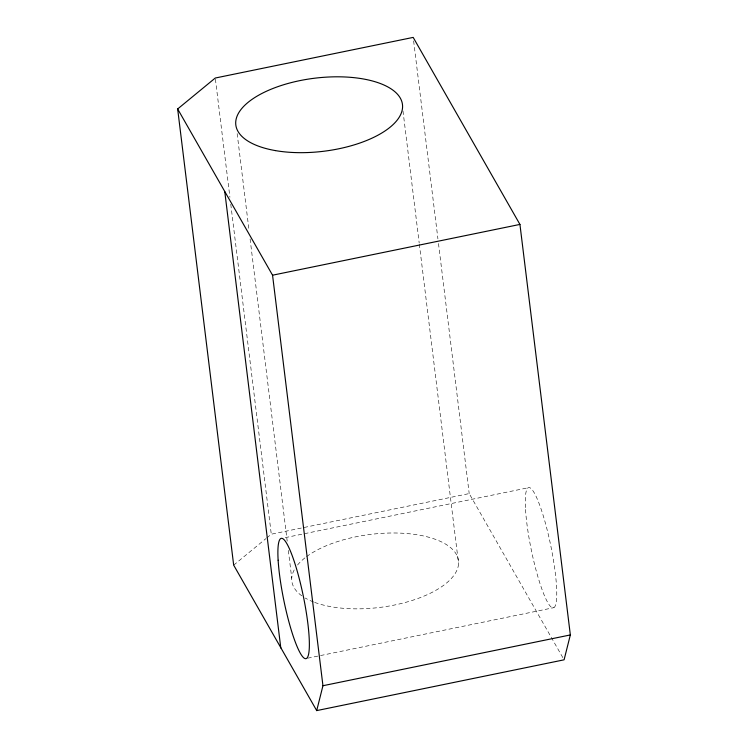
<?xml version="1.0" encoding="UTF-8"?>
<svg xmlns="http://www.w3.org/2000/svg" width="748" height="748" viewBox="0 0 748 748"><rect width="100%" height="100%" fill="white"/><g stroke="black" fill="none" stroke-linecap="round" stroke-linejoin="round"><path stroke-width="0.56" stroke-dasharray="3.74 2.81" d="M233.675 565.142L265.914 538.625M266.812 537.887L271.29 534.203L469.202 493.577L564.086 659.82M285.24 537.634L528.069 487.79M307.709 658.184L553.95 607.638M413.616 40.869L437.926 238.864M438.487 243.493L469.202 493.577M402.985 110.947L419.189 242.941M419.329 244.091L458.571 563.655M237.153 133.583L249.093 230.842M250.094 238.949L287.195 541.141M288.335 550.397L291.748 578.185M215.415 79.185L229.917 197.276M230.767 204.223L271.29 534.203M306.568 556.615A83.944 36.802 -7 0 1 427.276 536.849A83.944 36.802 -7 0 1 436.589 589.901A83.944 36.802 -7 0 1 314.609 602.383M313.477 601.953A83.944 36.802 -7 0 1 305.24 598.045M301.818 595.829A83.944 36.802 -7 0 1 294.506 569.396M297.526 565.03A83.944 36.802 -7 0 1 305.698 557.279M525.526 509.444A61.42 9.967 78.4 0 0 551.192 607.096A61.42 9.967 78.4 0 0 546.321 526.601A61.42 9.967 78.4 0 0 525.526 509.444"/><path stroke-width="1.12" d="M316.703 710.6L322.949 685.72L272.553 275.199L177.659 108.965L215.274 78.026L413.186 37.4L519.935 224.419L570.341 634.94L564.086 659.82L316.703 710.6L233.675 565.142L177.659 108.965M272.553 275.199L519.935 224.419M322.949 685.72L570.341 634.94M224.793 191.787L280.799 647.974M278.134 560.224A61.42 9.967 78.4 0 0 303.81 657.875A61.42 9.967 78.4 0 0 298.929 577.381A61.42 9.967 78.4 0 0 278.134 560.224M275.526 150.619A83.944 36.802 -7 0 0 402.555 107.469A83.944 36.802 -7 0 0 279.35 86.132A83.944 36.802 -7 0 0 275.526 150.619"/></g></svg>
